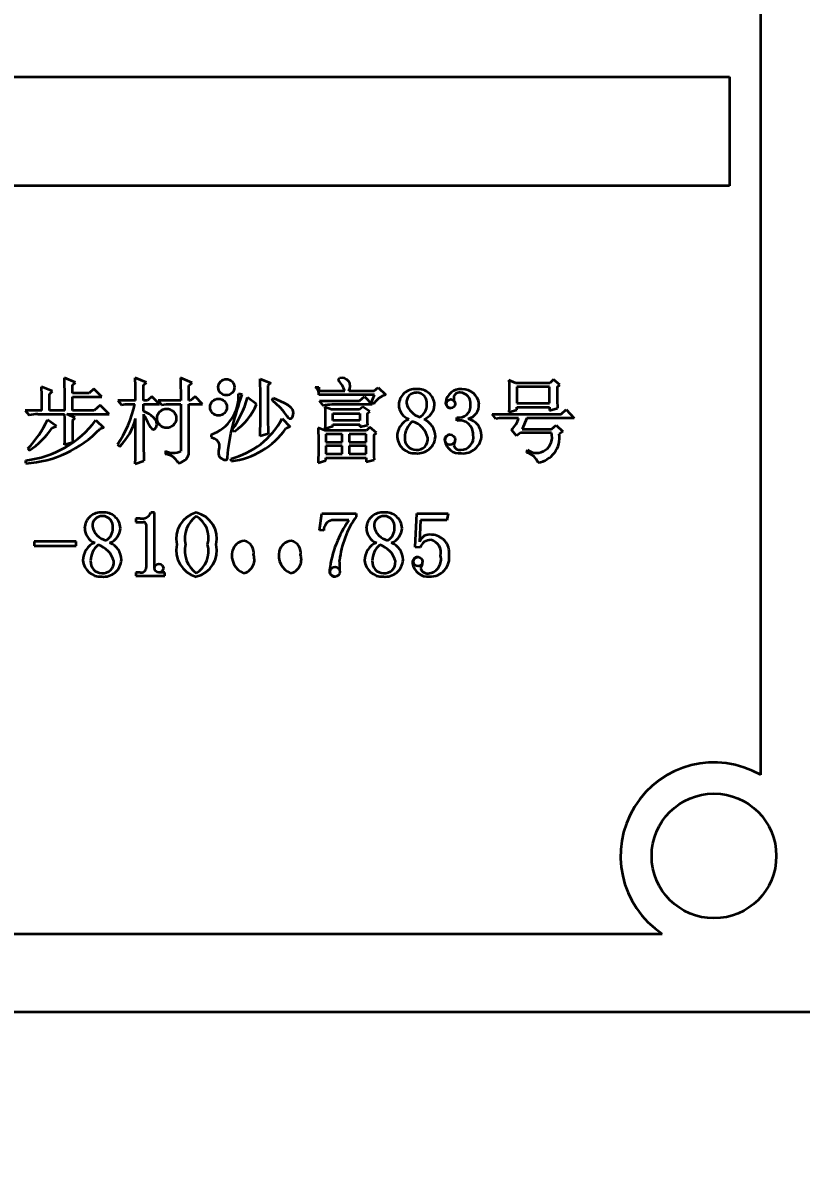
# Model space of a CAD drawing. Header units: millimetres. Extents: x 116 to 5831, y 100 to 4110.
# Drawn here: x 1093.34 to 1118.33, y 2272.09 to 2308.65 of the extents above; entities that cross this region are included whole.
import ezdxf

# ---------------------------------------------------------------- set-up
doc = ezdxf.new("R2010")
doc.units = ezdxf.units.MM
doc.header["$MEASUREMENT"] = 0
doc.layers.get('0').update_dxf_attribs({"lineweight": 18})
doc.layers.add('图层0000', color=7, linetype='Continuous', lineweight=25)
doc.layers.add('图层1', color=7, linetype='Continuous', lineweight=35)
doc.dimstyles.new('线性样式 (GB)', dxfattribs={"dimtxt": 2, "dimasz": 2, "dimexe": 1, "dimexo": 0.5, "dimgap": 0.5, "dimtad": 1, "dimdsep": 46, "dimcen": -2.127267, "dimclrd": 7, "dimclre": 7, "dimclrt": 7, "dimadec": 0, "dimazin": 0, "dimtfac": 0.7, "dimtmove": 0, "dimatfit": 1, "dimfxl": 1, "dimfrac": 2, "dimtolj": 1, "dimtzin": 0, "dimlwd": 18, "dimlwe": 18, "dimarcsym": 0})

# ---------------------------------------------------------------- blocks, each defined once
blk = doc.blocks.new('DimBlk376')
at = {"layer": '图层0000', "color": 7, "linetype": 'Continuous', "lineweight": 18}
for p, q in [((1449.027, 2694.419), (836.681, 2694.419)), ((836.681, 2246.419), (836.681, 2654.419)), ((1081.527, 2206.419), (836.681, 2206.419))]:
    blk.add_line(p, q, dxfattribs=at)
at = {"layer": '图层0000', "color": 7, "linetype": 'Continuous', "lineweight": -3}
for points in [[(847.399, 2654.419), (836.681, 2694.419), (825.963, 2654.419)], [(825.963, 2246.419), (836.681, 2206.419), (847.399, 2246.419)]]:
    blk.add_solid(points, dxfattribs=at)
at = {"layer": '图层0000', "color": 7, "linetype": 'Continuous', "lineweight": 18, "insert": (827.577, 2528.413), "char_height": 40, "attachment_point": 8, "rotation": 90, "line_spacing_factor": 1.2}
blk.add_mtext('\\T1.562500;\\W1;\\FSimSun|b0|i0;488', dxfattribs=at)
blk = doc.blocks.new('DimBlk405')
at = {"layer": '图层0000', "color": 7, "linetype": 'Continuous', "lineweight": 18}
for p, q in [((242.954, 3140.673), (419.695, 3140.673)), ((399.695, 2246.419), (399.695, 3100.673)), ((1131.527, 2206.419), (379.695, 2206.419))]:
    blk.add_line(p, q, dxfattribs=at)
at = {"layer": '图层0000', "color": 7, "linetype": 'Continuous', "lineweight": -3}
for points in [[(410.413, 3100.673), (399.695, 3140.673), (388.977, 3100.673)], [(388.977, 2246.419), (399.695, 2206.419), (410.413, 2246.419)]]:
    blk.add_solid(points, dxfattribs=at)
at = {"layer": '图层0000', "color": 7, "linetype": 'Continuous', "lineweight": 18, "insert": (390.591, 2528.413), "char_height": 40, "attachment_point": 8, "rotation": 90, "line_spacing_factor": 1.2}
blk.add_mtext('\\T1.562500;\\W1;\\FSimSun|b0|i0;47', dxfattribs=at)
blk = doc.blocks.new('DimBlk406')
at = {"layer": '图层0000', "color": 7, "linetype": 'Continuous', "lineweight": 18}
for p, q in [((1449.027, 3999.179), (190.621, 3999.179)), ((210.621, 2246.419), (210.621, 3959.179)), ((1131.527, 2206.419), (190.621, 2206.419))]:
    blk.add_line(p, q, dxfattribs=at)
at = {"layer": '图层0000', "color": 7, "linetype": 'Continuous', "lineweight": -3}
for points in [[(221.339, 3959.179), (210.621, 3999.179), (199.903, 3959.179)], [(199.903, 2246.419), (210.621, 2206.419), (221.339, 2246.419)]]:
    blk.add_solid(points, dxfattribs=at)
at = {"layer": '图层0000', "color": 7, "linetype": 'Continuous', "lineweight": 18, "insert": (201.516, 3012.434), "char_height": 40, "attachment_point": 8, "rotation": 90, "line_spacing_factor": 1.2}
blk.add_mtext('\\T1.484375;\\W1;\\FSimSun|b0|i0;1793', dxfattribs=at)
blk = doc.blocks.new('DimBlk407')
at = {"layer": '图层0000', "color": 7, "linetype": 'Continuous', "lineweight": 18}
for p, q in [((1459.027, 2684.419), (1459.027, 2089.655)), ((1289.027, 2404.419), (1289.027, 2089.655)), ((1289.027, 2109.655), (931.806, 2109.655)), ((1329.027, 2109.655), (1419.027, 2109.655))]:
    blk.add_line(p, q, dxfattribs=at)
at = {"layer": '图层0000', "color": 7, "linetype": 'Continuous', "lineweight": -3}
for points in [[(1329.027, 2120.373), (1289.027, 2109.655), (1329.027, 2098.937)], [(1419.027, 2098.937), (1459.027, 2109.655), (1419.027, 2120.373)]]:
    blk.add_solid(points, dxfattribs=at)
at = {"layer": '图层0000', "color": 7, "linetype": 'Continuous', "lineweight": 18, "insert": (1003.527, 2118.759), "char_height": 40, "attachment_point": 8, "line_spacing_factor": 1.2}
blk.add_mtext('\\T1.468750;\\W1;\\FSimSun|b0|i0;170', dxfattribs=at)
blk = doc.blocks.new('ViewBlk16')
at = {"layer": '图层0000', "linetype": 'Continuous', "lineweight": -3}
h = blk.add_hatch(dxfattribs=at)
h.set_pattern_fill('ANSI31', color=256, scale=63.5, style=0, pattern_type=2)
h.set_pattern_definition([(45, (0, 0), (-44.9013, 44.9013), [])])
edge = h.paths.add_edge_path(flags=16)
edge.add_arc((1459.027, 2694.419), 1304.76, 355, 520)
edge.add_arc((848.227, 2916.732), 654.76, 359.30391, 520)
edge.add_arc((1459.027, 2694.419), 218.81, 7.88837, 78.42309)
edge.add_line((1675.766, 2724.449), (1675.766, 2144.683))
edge.add_arc((2106.553, 2637.768), 654.76, 228.85771, 355)
at = {"layer": '图层1', "color": 7, "linetype": 'Continuous', "lineweight": 35}
for p, q in [((1117.027, 2284.517), (1117.027, 2338.321)), ((1068.027, 2306.919), (1116.027, 2306.919)), ((1116.027, 2306.919), (1116.027, 2303.419)), ((1116.027, 2303.419), (1068.027, 2303.419)), ((1095.033, 2297.113), (1094.679, 2297.261)), ((1097.316, 2297.113), (1096.951, 2297.261)), ((1098.78, 2297.101), (1098.403, 2297.261)), ((1098.403, 2297.261), (1098.414, 2296.535)), ((1099.685, 2297.136), (1099.642, 2297.074)), ((1100.958, 2297.227), (1101.301, 2297.091)), ((1103.468, 2297.186), (1103.508, 2297.25)), ((1109.162, 2297.091), (1108.946, 2297.181)), ((1110.373, 2297.204), (1110.255, 2297.091)), ((1110.582, 2297.04), (1110.373, 2297.204)), ((1094.296, 2296.83), (1093.942, 2296.977)), ((1094.194, 2296.741), (1094.296, 2296.83)), ((1094.931, 2297.024), (1095.033, 2297.113)), ((1094.931, 2296.773), (1094.931, 2297.024)), ((1095.466, 2296.773), (1094.931, 2296.773)), ((1095.623, 2296.909), (1095.466, 2296.773)), ((1095.873, 2296.65), (1095.623, 2296.909)), ((1097.214, 2297.024), (1097.316, 2297.113)), ((1097.214, 2296.535), (1097.214, 2297.024)), ((1098.666, 2297.012), (1098.78, 2297.101)), ((1098.666, 2296.535), (1098.666, 2297.012)), ((1100.969, 2295.895), (1100.969, 2296.803)), ((1101.301, 2297.091), (1101.21, 2297.012)), ((1101.21, 2297.012), (1101.21, 2295.884)), ((1102.725, 2296.966), (1102.847, 2296.966)), ((1102.847, 2296.966), (1102.847, 2296.841)), ((1102.847, 2296.841), (1103.675, 2296.841)), ((1103.803, 2296.841), (1104.618, 2296.841)), ((1104.618, 2296.841), (1104.752, 2296.955)), ((1104.752, 2296.955), (1104.99, 2296.713)), ((1110.255, 2297.091), (1109.162, 2297.091)), ((1109.198, 2296.968), (1109.198, 2296.444)), ((1110.25, 2296.968), (1109.198, 2296.968)), ((1110.25, 2296.444), (1110.25, 2296.968)), ((1110.491, 2296.957), (1110.582, 2297.04)), ((1094.194, 2296.217), (1094.194, 2296.741)), ((1094.931, 2296.217), (1094.931, 2296.65)), ((1094.931, 2296.65), (1095.873, 2296.65)), ((1096.962, 2296.535), (1096.395, 2296.535)), ((1096.395, 2296.535), (1096.505, 2296.39)), ((1096.505, 2296.39), (1096.624, 2296.412)), ((1096.624, 2296.412), (1096.939, 2296.412)), ((1097.341, 2296.535), (1097.214, 2296.535)), ((1097.214, 2296.189), (1097.214, 2296.412)), ((1097.214, 2296.412), (1097.725, 2296.412)), ((1097.487, 2296.66), (1097.341, 2296.535)), ((1097.725, 2296.412), (1097.487, 2296.66)), ((1098.414, 2296.535), (1097.688, 2296.535)), ((1097.688, 2296.535), (1097.797, 2296.39)), ((1097.797, 2296.39), (1097.951, 2296.412)), ((1097.951, 2296.412), (1098.414, 2296.412)), ((1098.414, 2296.412), (1098.414, 2294.908)), ((1098.725, 2296.535), (1098.666, 2296.535)), ((1098.666, 2294.809), (1098.666, 2296.412)), ((1098.666, 2296.412), (1099.109, 2296.412)), ((1098.871, 2296.66), (1098.725, 2296.535)), ((1099.109, 2296.412), (1098.871, 2296.66)), ((1099.381, 2296.437), (1099.424, 2296.501)), ((1100.382, 2296.727), (1100.265, 2296.75)), ((1100.847, 2296.417), (1100.552, 2296.626)), ((1101.332, 2296.547), (1101.374, 2296.614)), ((1104.625, 2296.718), (1102.847, 2296.718)), ((1102.866, 2296.524), (1104.153, 2296.524)), ((1102.99, 2296.367), (1102.866, 2296.524)), ((1104.559, 2296.401), (1103.257, 2296.401)), ((1104.153, 2296.524), (1104.31, 2296.66)), ((1104.31, 2296.66), (1104.559, 2296.401)), ((1104.523, 2296.462), (1104.625, 2296.718)), ((1104.606, 2296.423), (1104.523, 2296.462)), ((1109.198, 2296.444), (1110.25, 2296.444)), ((1093.953, 2296.217), (1093.42, 2296.217)), ((1093.42, 2296.217), (1093.542, 2296.06)), ((1093.821, 2296.095), (1094.681, 2296.095)), ((1094.69, 2296.217), (1094.194, 2296.217)), ((1095.022, 2295.979), (1094.753, 2296.095)), ((1094.753, 2296.095), (1096.111, 2296.095)), ((1095.636, 2296.217), (1094.931, 2296.217)), ((1095.827, 2296.387), (1095.636, 2296.217)), ((1096.111, 2296.095), (1095.827, 2296.387)), ((1097.722, 2296.158), (1097.788, 2296.217)), ((1103.252, 2296.24), (1103.048, 2296.319)), ((1104.153, 2296.24), (1103.252, 2296.24)), ((1103.289, 2296.117), (1104.16, 2296.117)), ((1103.289, 2295.888), (1103.289, 2296.117)), ((1104.258, 2296.331), (1104.153, 2296.24)), ((1104.16, 2296.117), (1104.16, 2295.888)), ((1104.48, 2296.178), (1104.258, 2296.331)), ((1104.389, 2296.105), (1104.48, 2296.178)), ((1108.412, 2296.092), (1110.618, 2296.092)), ((1108.523, 2295.947), (1108.412, 2296.092)), ((1108.946, 2296.163), (1109.198, 2296.233)), ((1109.198, 2296.233), (1109.198, 2296.321)), ((1109.198, 2296.321), (1110.25, 2296.321)), ((1110.25, 2296.321), (1110.25, 2296.208)), ((1110.25, 2296.208), (1110.503, 2296.292)), ((1110.618, 2296.092), (1110.787, 2296.24)), ((1110.787, 2296.24), (1111.036, 2295.97)), ((1094.421, 2295.707), (1094.13, 2295.911)), ((1094.285, 2295.652), (1094.421, 2295.707)), ((1094.931, 2295.89), (1095.022, 2295.979)), ((1095.686, 2295.9), (1095.941, 2295.655)), ((1101.666, 2295.956), (1101.925, 2295.693)), ((1101.925, 2295.693), (1101.788, 2295.64)), ((1103.038, 2295.571), (1102.821, 2295.661)), ((1103.289, 2295.701), (1103.048, 2295.629)), ((1104.16, 2295.888), (1103.289, 2295.888)), ((1103.289, 2295.701), (1103.289, 2295.765)), ((1103.289, 2295.765), (1104.16, 2295.765)), ((1104.16, 2295.765), (1104.16, 2295.686)), ((1104.16, 2295.686), (1104.401, 2295.744)), ((1104.475, 2295.673), (1104.368, 2295.571)), ((1104.695, 2295.497), (1104.475, 2295.673)), ((1107.272, 2295.881), (1107.272, 2295.991)), ((1108.642, 2295.97), (1108.523, 2295.947)), ((1109.252, 2295.97), (1108.642, 2295.97)), ((1109.516, 2295.97), (1109.368, 2295.616)), ((1111.036, 2295.97), (1109.516, 2295.97)), ((1110.311, 2295.616), (1110.457, 2295.741)), ((1110.457, 2295.741), (1110.673, 2295.541)), ((1095.941, 2295.655), (1095.82, 2295.624)), ((1099.392, 2295.446), (1099.392, 2295.352)), ((1100.061, 2295.597), (1100.132, 2295.539)), ((1101.222, 2295.461), (1100.958, 2295.391)), ((1104.368, 2295.571), (1103.038, 2295.571)), ((1103.073, 2295.448), (1103.073, 2295.196)), ((1103.592, 2295.448), (1103.073, 2295.448)), ((1103.592, 2295.196), (1103.592, 2295.448)), ((1103.822, 2295.448), (1103.822, 2295.196)), ((1104.364, 2295.448), (1103.822, 2295.448)), ((1104.364, 2295.196), (1104.364, 2295.448)), ((1104.605, 2295.424), (1104.695, 2295.497)), ((1109.193, 2295.402), (1109.025, 2295.596)), ((1109.319, 2295.493), (1109.193, 2295.402)), ((1110.307, 2295.493), (1109.319, 2295.493)), ((1109.368, 2295.616), (1110.311, 2295.616)), ((1110.673, 2295.541), (1110.558, 2295.457)), ((1093.499, 2294.991), (1093.546, 2294.926)), ((1094.942, 2295.191), (1094.679, 2295.107)), ((1096.383, 2295.12), (1096.456, 2295.062)), ((1103.073, 2295.196), (1103.592, 2295.196)), ((1103.073, 2295.074), (1103.073, 2294.822)), ((1103.592, 2295.074), (1103.073, 2295.074)), ((1103.592, 2294.822), (1103.592, 2295.074)), ((1103.822, 2295.196), (1104.364, 2295.196)), ((1103.822, 2295.074), (1103.822, 2294.822)), ((1104.364, 2295.074), (1103.822, 2295.074)), ((1104.364, 2294.822), (1104.364, 2295.074)), ((1109.524, 2294.858), (1109.544, 2294.947)), ((1093.442, 2294.518), (1093.442, 2294.613)), ((1096.951, 2294.506), (1097.225, 2294.601)), ((1097.926, 2294.913), (1097.926, 2294.808)), ((1100.036, 2294.586), (1100.016, 2294.666)), ((1102.821, 2294.529), (1103.073, 2294.613)), ((1103.073, 2294.822), (1103.592, 2294.822)), ((1103.073, 2294.613), (1103.073, 2294.699)), ((1103.073, 2294.699), (1104.364, 2294.699)), ((1103.822, 2294.822), (1104.364, 2294.822)), ((1104.364, 2294.699), (1104.364, 2294.563)), ((1104.364, 2294.563), (1104.616, 2294.634)), ((1097.105, 2292.744), (1096.971, 2292.744)), ((1096.971, 2292.744), (1096.971, 2292.634)), ((1097.573, 2292.936), (1097.454, 2292.936)), ((1097.573, 2291.173), (1097.573, 2292.936)), ((1102.861, 2292.377), (1102.944, 2292.908)), ((1102.944, 2292.908), (1104.039, 2292.908)), ((1104.039, 2292.908), (1104.039, 2292.801)), ((1105.93, 2291.831), (1105.986, 2292.908)), ((1105.986, 2292.908), (1106.998, 2292.908)), ((1106.998, 2292.908), (1106.956, 2292.689)), ((1096.971, 2292.634), (1097.21, 2292.634)), ((1097.299, 2292.559), (1097.299, 2291.174)), ((1103.003, 2292.36), (1102.861, 2292.377)), ((1103.802, 2292.689), (1103.263, 2292.689)), ((1106.11, 2292.689), (1106.071, 2291.997)), ((1106.956, 2292.689), (1106.11, 2292.689)), ((1095.053, 2292.004), (1093.71, 2292.004)), ((1093.71, 2292.004), (1093.71, 2291.867)), ((1095.053, 2291.867), (1095.053, 2292.004)), ((1093.71, 2291.867), (1095.053, 2291.867)), ((1106.096, 2291.817), (1105.93, 2291.831)), ((1097.104, 2291.018), (1096.971, 2291.018)), ((1096.971, 2291.018), (1096.971, 2290.908)), ((1096.971, 2290.908), (1097.902, 2290.908)), ((1097.902, 2291.018), (1097.734, 2291.018)), ((1097.902, 2290.908), (1097.902, 2291.018)), ((1048.185, 2279.419), (1113.869, 2279.419)), ((1038.116, 2276.919), (1123.816, 2276.919))]:
    blk.add_line(p, q, dxfattribs=at)
for centre, radius in [((1099.874, 2296.959), 0.259), ((1099.624, 2296.318), 0.271), ((1107.079, 2296.431), 0.14), ((1097.958, 2295.962), 0.307), ((1107.052, 2295.277), 0.165), ((1097.712, 2291.156), 0.14), ((1106.029, 2291.365), 0.147), ((1103.365, 2291.037), 0.157), ((1115.527, 2281.919), 2)]:
    blk.add_circle(centre, radius, dxfattribs=at)
for centre, radius, start, end in [((1061.794, 2296.375), 32.896, 359.7255, 1.5435), ((1072.081, 2296.517), 24.88, 0.0422, 1.7144), ((1090.159, 2296.731), 10.81, 0.3781, 2.6276), ((1102.775, 2296.534), 0.951, 18.8318, 43.2346), ((1103.58, 2296.991), 0.269, 326.163, 105.4964), ((1075.863, 2296.332), 18.09, 359.6356, 2.0427), ((1102.6, 2296.751), 0.249, 352.5105, 59.9049), ((1105.926, 2296.38), 0.518, 83.8399, 177.9106), ((1105.968, 2296.472), 0.313, 87.4917, 184.5781), ((1105.977, 2296.446), 0.339, 352.2016, 89.3256), ((1106.03, 2296.367), 0.53, 3.4936, 95.2618), ((1107.382, 2296.428), 0.469, 84.0325, 173.7849), ((1107.35, 2296.608), 0.18, 80.1059, 172.1576), ((1107.373, 2296.444), 0.341, 351.5471, 88.6045), ((1107.464, 2296.373), 0.523, 5.0392, 93.6197), ((1122.82, 2296.839), 12.329, 179.4508, 182.5412), ((1093.086, 2297.304), 3.955, 326.4866, 346.9697), ((1098.977, 2296.668), 1.29, 288.7568, 3.6636), ((1097.315, 2297.537), 3.363, 324.7536, 344.2716), ((1099.011, 2297.181), 1.988, 304.2923, 337.3939), ((1103.247, 2295.409), 0.992, 89.4607, 105.016), ((1105.153, 2296.097), 0.637, 104.7892, 149.1545), ((1105.912, 2296.4), 0.503, 180.0832, 249.2962), ((1106.245, 2296.59), 0.606, 193.5933, 255.2909), ((1105.864, 2296.391), 0.449, 300.3321, 1.1816), ((1106.022, 2296.429), 0.539, 291.6981, 356.7639), ((1107.073, 2296.451), 0.159, 169.8833, 266.8584), ((1107.501, 2296.619), 0.33, 177.6845, 210.5157), ((1107.337, 2296.359), 0.375, 259.9612, 5.2621), ((1107.527, 2296.391), 0.458, 283.8527, 3.5273), ((1093.827, 2294.894), 1.201, 90.2519, 103.7173), ((1152.864, 2295.763), 55.651, 179.6584, 181.1958), ((1109.571, 2296.084), 5.181, 179.7699, 183.7632), ((1093.073, 2297.857), 3.265, 276.5048, 323.1615), ((1090.942, 2297.421), 3.528, 316.4567, 334.6508), ((1109.589, 2295.774), 14.658, 179.5442, 182.279), ((1095.206, 2296.358), 1.8, 313.9452, 347.168), ((1023.041, 2295.799), 73.921, 358.99806, 0.12359), ((1099.388, 2297.17), 2.581, 284.079, 331.9606), ((1085.242, 2295.99), 15.727, 357.8165, 359.6526), ((1109.764, 2295.906), 8.554, 180.1482, 182.9826), ((1105.959, 2295.367), 0.605, 111.789, 180.8309), ((1106.257, 2295.349), 0.656, 129.2934, 180.4058), ((1105.64, 2295.165), 0.721, 13.4662, 73.7535), ((1105.947, 2295.35), 0.641, 2.8306, 64.6941), ((1107.367, 2295.465), 0.427, 355.7482, 102.8478), ((1107.51, 2295.404), 0.557, 0.9491, 76.8181), ((1108.568, 2296.129), 0.702, 310.6004, 346.8756), ((1093.222, 2298.099), 3.589, 273.5197, 316.3898), ((1091.908, 2297.333), 2.912, 304.2375, 324.7242), ((1099.737, 2297.066), 2.498, 276.8803, 325.1871), ((1124.105, 2295.303), 19.5, 179.6447, 181.9683), ((1105.922, 2295.409), 0.57, 185.0168, 273.5397), ((1105.964, 2295.314), 0.364, 175.1022, 269.8455), ((1106.014, 2295.411), 0.574, 264.2956, 357.0542), ((1105.995, 2295.296), 0.348, 264.7276, 6.1098), ((1107.08, 2295.254), 0.192, 100.6102, 183.0099), ((1107.405, 2295.347), 0.398, 268.98, 12.5351), ((1107.468, 2295.437), 0.599, 264.7391, 357.7549), ((1109.834, 2295.348), 0.495, 234.0732, 17.1054), ((1109.763, 2295.336), 0.804, 278.3838, 8.6852), ((1107.365, 2295.32), 0.482, 189.0216, 275.7418), ((1106.819, 2295.275), 0.399, 332.389, 359.4108), ((1107.362, 2295.144), 0.197, 195.683, 280.3649), ((1098.175, 2295.395), 0.543, 242.7645, 296.1289), ((1097.899, 2294.347), 0.462, 23.2451, 86.5968), ((1098.293, 2294.916), 0.388, 274.4263, 344.0512), ((1109.398, 2294.357), 0.516, 20.7403, 75.8048), ((1095.844, 2292.421), 0.518, 83.8399, 177.9106), ((1095.886, 2292.513), 0.313, 87.4917, 184.5781), ((1095.895, 2292.487), 0.339, 352.2016, 89.3256), ((1095.948, 2292.408), 0.53, 3.4936, 95.2618), ((1097.145, 2293.084), 0.342, 263.1896, 334.3457), ((1099.132, 2292.099), 0.866, 104.9932, 192.3479), ((1099.445, 2292.098), 0.904, 126.4229, 191.7474), ((1098.714, 2292.104), 0.854, 347.1264, 76.8541), ((1098.491, 2292.131), 0.811, 344.4886, 59.0214), ((1106.497, 2291.067), 3.008, 144.7968, 173.6661), ((1104.885, 2292.421), 0.518, 83.8399, 177.9106), ((1104.927, 2292.513), 0.313, 87.4917, 184.5781), ((1104.936, 2292.487), 0.339, 352.2016, 89.3256), ((1104.989, 2292.408), 0.53, 3.4936, 95.2618), ((1095.83, 2292.441), 0.503, 180.0832, 249.2962), ((1096.163, 2292.631), 0.606, 193.5933, 255.2909), ((1095.782, 2292.432), 0.449, 300.3321, 1.1816), ((1095.94, 2292.47), 0.539, 291.6981, 356.7639), ((1097.223, 2292.559), 0.0764, 359.5779, 100.1699), ((1103.324, 2292.374), 0.321, 101.0738, 182.3749), ((1106.677, 2290.671), 3.512, 144.9229, 173.1194), ((1104.871, 2292.441), 0.503, 180.0832, 249.2962), ((1105.204, 2292.631), 0.606, 193.5933, 255.2909), ((1104.823, 2292.432), 0.449, 300.3321, 1.1816), ((1104.981, 2292.47), 0.539, 291.6981, 356.7639), ((1100.492, 2291.595), 0.439, 95.9324, 165.7045), ((1100.366, 2291.647), 0.393, 348.6497, 78.1408), ((1101.999, 2291.595), 0.439, 95.9324, 165.7045), ((1101.873, 2291.647), 0.393, 348.6497, 78.1408), ((1106.399, 2291.885), 0.346, 78.0638, 161.1874), ((1106.432, 2291.705), 0.354, 88.5231, 161.5372), ((1106.35, 2291.655), 0.414, 345.863, 77.314), ((1106.457, 2291.652), 0.572, 353.4803, 88.7112), ((1095.877, 2291.409), 0.605, 111.789, 180.8309), ((1096.175, 2291.39), 0.656, 129.2934, 180.4058), ((1095.558, 2291.206), 0.721, 13.4662, 73.7535), ((1095.865, 2291.391), 0.641, 2.8306, 64.6941), ((1099.135, 2291.721), 0.871, 167.2293, 254.8796), ((1099.444, 2291.72), 0.905, 167.6155, 233.7175), ((1098.467, 2291.698), 0.834, 301.9581, 15.0445), ((1098.702, 2291.722), 0.866, 283.7748, 12.8011), ((1100.679, 2291.564), 0.628, 167.2198, 246.0478), ((1102.186, 2291.564), 0.628, 167.2198, 246.0478), ((1104.918, 2291.409), 0.605, 111.789, 180.8309), ((1105.216, 2291.39), 0.656, 129.2934, 180.4058), ((1104.599, 2291.206), 0.721, 13.4662, 73.7535), ((1104.906, 2291.391), 0.641, 2.8306, 64.6941), ((1095.84, 2291.45), 0.57, 185.0168, 273.5397), ((1095.881, 2291.355), 0.364, 175.1022, 269.8455), ((1095.932, 2291.452), 0.574, 264.2956, 357.0542), ((1095.912, 2291.337), 0.348, 264.7276, 6.1098), ((1100.333, 2291.424), 0.443, 281.8976, 19.0975), ((1101.84, 2291.424), 0.443, 281.8976, 19.0975), ((1098.426, 2291.062), 5.093, 0.0638, 3.7891), ((1104.881, 2291.45), 0.57, 185.0168, 273.5397), ((1104.922, 2291.355), 0.364, 175.1022, 269.8455), ((1104.973, 2291.452), 0.574, 264.2956, 357.0542), ((1104.953, 2291.337), 0.348, 264.7276, 6.1098), ((1106.025, 2291.333), 0.178, 93.3625, 185.9301), ((1106.347, 2291.383), 0.504, 187.7849, 275.4112), ((1105.865, 2291.347), 0.311, 321.3355, 1.2833), ((1106.417, 2291.496), 0.615, 267.9297, 8.4848), ((1106.311, 2291.438), 0.456, 281.0496, 14.8224), ((1097.142, 2291.17), 0.157, 255.7945, 1.28), ((1103.359, 2291.054), 0.173, 167.4129, 265.7283), ((1106.34, 2291.226), 0.243, 197.7008, 284.0179), ((1115.527, 2281.919), 3, 60, 236.4427)]:
    blk.add_arc(centre, radius, start, end, dxfattribs=at)
for points in [[(1108.946, 2297.181), (1108.959, 2296.842), (1108.959, 2296.502), (1108.946, 2296.163)], [(1094.679, 2295.107), (1094.698, 2295.436), (1094.702, 2295.766), (1094.681, 2296.095)], [(1103.048, 2295.629), (1103.061, 2295.859), (1103.061, 2296.09), (1103.048, 2296.319)], [(1102.821, 2295.661), (1102.835, 2295.284), (1102.835, 2294.906), (1102.821, 2294.529)]]:
    blk.add_open_spline(points, degree=3, dxfattribs=at)
for points, knots in [([(1099.392, 2295.352), (1099.512, 2295.319), (1099.741, 2295.146), (1099.504, 2294.717), (1099.91, 2294.577), (1099.951, 2295.396), (1100.165, 2296.064), (1100.382, 2296.727)], [0, 0, 0, 0, 0.11528, 0.243705, 0.343752, 0.350964, 1, 1, 1, 1]), ([(1101.374, 2296.614), (1101.671, 2296.494), (1102.176, 2296.327), (1101.911, 2295.87), (1101.718, 2296.235), (1101.488, 2296.418), (1101.332, 2296.547)], [0, 0, 0, 0, 0.498694, 0.554018, 0.685481, 1, 1, 1, 1]), ([(1097.214, 2296.095), (1097.324, 2295.926), (1097.485, 2295.454), (1097.752, 2295.888), (1097.438, 2296.091), (1097.214, 2296.189)], [0, 0, 0, 0, 0.420357, 0.490017, 1, 1, 1, 1])]:
    blk.add_open_spline(points, degree=3, knots=knots, dxfattribs=at)

msp = doc.modelspace()

# ---------------------------------------------------------------- block references
msp.add_blockref('ViewBlk16', (0, 0))

# ---------------------------------------------------------------- dimensions: what is measured, and where the dimension line sits
at = {"layer": '图层0000', "color": 7, "linetype": 'Continuous', "lineweight": -3}
for base, p1, p2, override, picture, middle in [((210.621, 3999.179), (1141.527, 2206.419), (1459.027, 3999.179), {"dimscale": 1, "dimtxt": 40, "dimasz": 40, "dimexe": 20, "dimexo": 10, "dimgap": 10, "dimtad": 1, "dimtih": 0, "dimtoh": 0, "dimdec": 0, "dimlfac": 1, "dimrnd": 0, "dimzin": 8, "dimdsep": 46, "dimlunit": 2, "dimpost": '<>', "dimtxsty": 'Standard', "dimsah": 0, "dimtsz": 0, "dimcen": -42.545342, "dimdle": 0, "dimse1": 0, "dimse2": 0, "dimsd1": 0, "dimsd2": 0, "dimclrd": 7, "dimclre": 7, "dimclrt": 7, "dimaunit": 0, "dimadec": 0, "dimazin": 2, "dimtol": 0, "dimlim": 0, "dimtp": 0, "dimtm": 0, "dimtfac": 0.7, "dimtdec": 2, "dimtix": 0, "dimtofl": 1, "dimtmove": 0, "dimatfit": 1, "dimtfillclr": 0, "dimfrac": 2, "dimtzin": 0, "dimlwd": 18, "dimlwe": 18}, 'DimBlk406', (210.621, 3012.434)), ((399.695, 3140.673), (1141.527, 2206.419), (232.954, 3140.673), {"dimscale": 1, "dimtxt": 40, "dimasz": 40, "dimexe": 20, "dimexo": 10, "dimgap": 10, "dimtad": 1, "dimtih": 0, "dimtoh": 0, "dimdec": 0, "dimlfac": 1, "dimrnd": 0, "dimzin": 8, "dimdsep": 46, "dimlunit": 2, "dimpost": '<>', "dimtxsty": 'Standard', "dimsah": 0, "dimtsz": 0, "dimcen": -42.545342, "dimdle": 0, "dimse1": 0, "dimse2": 0, "dimsd1": 0, "dimsd2": 0, "dimclrd": 7, "dimclre": 7, "dimclrt": 7, "dimaunit": 0, "dimadec": 0, "dimazin": 2, "dimtol": 0, "dimlim": 0, "dimtp": 0, "dimtm": 0, "dimtfac": 0.7, "dimtdec": 2, "dimtix": 0, "dimtofl": 1, "dimtmove": 0, "dimatfit": 1, "dimtfillclr": 0, "dimfrac": 2, "dimtzin": 0, "dimlwd": 18, "dimlwe": 18}, 'DimBlk405', (399.695, 2528.413)), ((836.681, 2694.419), (1091.527, 2206.419), (1459.027, 2694.419), {"dimscale": 1, "dimtxt": 40, "dimasz": 40, "dimexe": 0, "dimexo": 10, "dimgap": 10, "dimtad": 1, "dimtih": 0, "dimtoh": 0, "dimdec": 2, "dimlfac": 1, "dimrnd": 0, "dimzin": 8, "dimdsep": 46, "dimlunit": 2, "dimpost": '<>', "dimtxsty": 'Standard', "dimsah": 0, "dimtsz": 0, "dimcen": -42.545342, "dimdle": 0, "dimse1": 0, "dimse2": 0, "dimsd1": 0, "dimsd2": 0, "dimclrd": 7, "dimclre": 7, "dimclrt": 7, "dimaunit": 0, "dimadec": 0, "dimazin": 2, "dimtol": 0, "dimlim": 0, "dimtp": 0, "dimtm": 0, "dimtfac": 0.7, "dimtdec": 2, "dimtix": 0, "dimtofl": 1, "dimtmove": 0, "dimatfit": 1, "dimtfillclr": 0, "dimfrac": 2, "dimtzin": 0, "dimlwd": 18, "dimlwe": 18}, 'DimBlk376', (836.681, 2528.413))]:
    dim = msp.add_linear_dim(base=base, p1=p1, p2=p2, angle=90, text='\\T1.25;\\W1;\\FSimSun;<>', dimstyle='线性样式 (GB)', override=override, dxfattribs=at)
    dim.commit()
    dim.dimension.update_dxf_attribs({"geometry": picture, "text_midpoint": middle, "dimtype": 160})
dim = msp.add_linear_dim(base=(1459.027, 2109.655), p1=(1289.027, 2414.419), p2=(1459.027, 2694.419), text='\\T1.25;\\W1;\\FSimSun;<>', dimstyle='线性样式 (GB)', override={"dimscale": 1, "dimtxt": 40, "dimasz": 40, "dimexe": 20, "dimexo": 10, "dimgap": 10, "dimtad": 1, "dimtih": 0, "dimtoh": 0, "dimdec": 2, "dimlfac": 1, "dimrnd": 0, "dimzin": 8, "dimdsep": 46, "dimlunit": 2, "dimpost": '<>', "dimtxsty": 'Standard', "dimsah": 0, "dimtsz": 0, "dimcen": -42.545342, "dimdle": 0, "dimse1": 0, "dimse2": 0, "dimsd1": 0, "dimsd2": 0, "dimclrd": 7, "dimclre": 7, "dimclrt": 7, "dimaunit": 0, "dimadec": 0, "dimazin": 2, "dimtol": 0, "dimlim": 0, "dimtp": 0, "dimtm": 0, "dimtfac": 0.7, "dimtdec": 2, "dimtix": 0, "dimtofl": 1, "dimtmove": 0, "dimatfit": 1, "dimtfillclr": 0, "dimfrac": 2, "dimtzin": 0, "dimlwd": 18, "dimlwe": 18}, dxfattribs=at)
dim.commit()
dim.dimension.update_dxf_attribs({"geometry": 'DimBlk407', "text_midpoint": (1003.527, 2109.655), "dimtype": 160})

doc.saveas('drawing.dxf')
